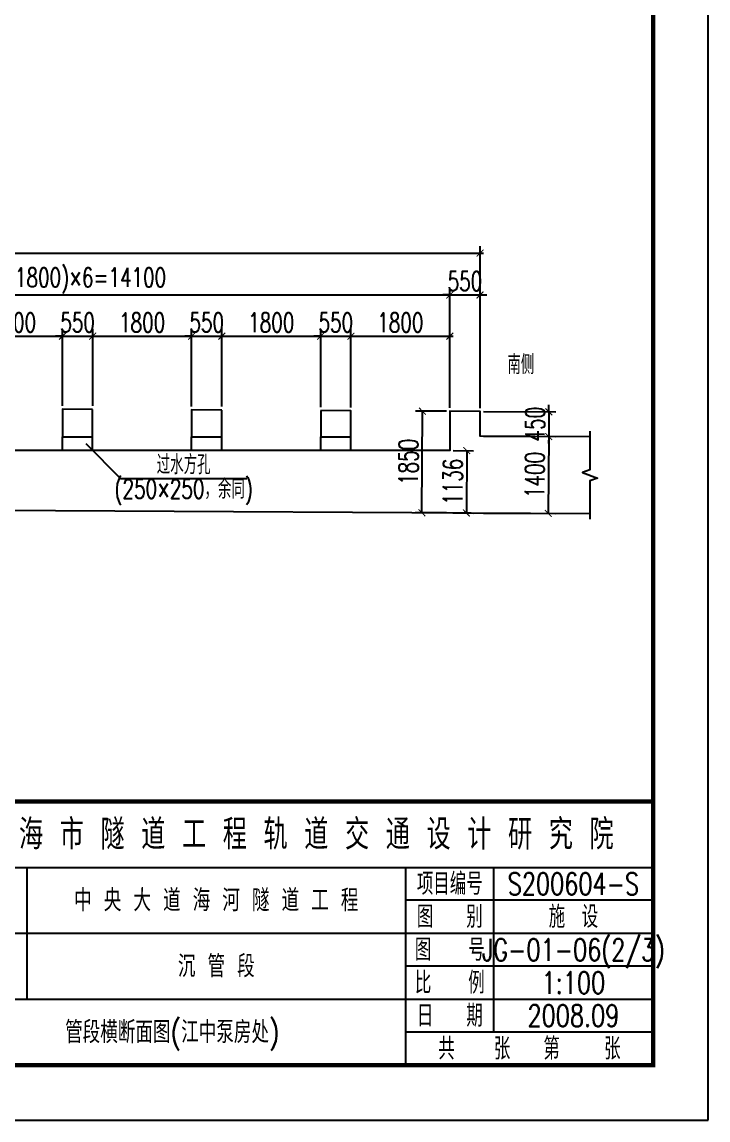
# Model space of a CAD drawing. Extents: x 266020 to 523514, y 704210 to 746210.
# Drawn here: x 429551 to 442038, y 704210 to 724201 of the extents above; entities that cross this region are included whole.
import ezdxf
from ezdxf.enums import TextEntityAlignment as Align

# ---------------------------------------------------------------- set-up
doc = ezdxf.new("R2010")
doc.units = 0
doc.header["$LTSCALE"] = 50
doc.header["$MEASUREMENT"] = 0
doc.layers.get('0').update_dxf_attribs({"linetype": 'CONTINUOUS'})
doc.layers.get('Defpoints').update_dxf_attribs({"linetype": 'CONTINUOUS'})
for name, color, linetype in [('01 标  注', 1, 'CONTINUOUS'), ('4', 4, 'CONTINUOUS'), ('zxz 01 标  注', 1, 'CONTINUOUS'), ('zxz 02 结  构', 5, 'CONTINUOUS'), ('图框', 7, 'CONTINUOUS')]:
    doc.layers.add(name, color=color, linetype=linetype)
doc.styles.get("Standard").update_dxf_attribs({"font": 'txt1.shx', "width": 0.7, "bigfont": 'hztxt.shx'})
doc.dimstyles.new('1：100', dxfattribs={"dimscale": 100, "dimtxt": 3.5, "dimasz": 1.25, "dimexe": 1.25, "dimexo": 0.625, "dimgap": 0.75, "dimtad": 1, "dimdsep": 46, "dimtxsty": 'Standard', "dimblk": 'ARCHTICK', "dimcen": 2.5, "dimclrt": 256, "dimadec": 0, "dimazin": 0, "dimtfac": 1, "dimtix": 1, "dimtmove": 0, "dimatfit": 3, "dimfxl": 0, "dimarcsym": 0})
doc.dimstyles.new('zxz 1：25', dxfattribs={"dimscale": 100, "dimtxt": 3.5, "dimasz": 1.25, "dimexe": 1.25, "dimexo": 0.625, "dimgap": 0.75, "dimtad": 1, "dimdec": 0, "dimlfac": 0.25, "dimdsep": 46, "dimtxsty": 'Standard', "dimblk": 'ARCHTICK', "dimcen": 2.5, "dimdle": 0.625, "dimclrt": 1, "dimadec": 4, "dimazin": 1, "dimtfac": 1, "dimtdec": 0, "dimtix": 1, "dimtmove": 0, "dimatfit": 3, "dimldrblk": 'ARCHTICK', "dimfxl": 0, "dimarcsym": 0})

# ---------------------------------------------------------------- blocks, each defined once
blk = doc.blocks.new('_ArchTick')
at = {"color": 0, "linetype": 'ByBlock', "const_width": 0.15}
blk.add_lwpolyline([(-0.5, -0.5), (0.5, 0.5)], dxfattribs=at)
blk = doc.blocks.new('*D352')
at = {"layer": 'Defpoints', "color": 0}
for p in [(430288, 718481), (428488, 717161), (430288, 717151)]:
    blk.add_point(p, dxfattribs=at)
at = {"layer": 'zxz 01 标  注', "color": 0, "lineweight": -2}
for p, q in [((428488, 717223), (428488, 718606)), ((430288, 717214), (430288, 718606)), ((428425, 718481), (430350, 718481))]:
    blk.add_line(p, q, dxfattribs=at)
at = {"layer": 'zxz 01 标  注', "color": 0, "lineweight": -2, "xscale": 125, "yscale": 125, "zscale": 125, "rotation": 180}
blk.add_blockref('_ArchTick', (428488, 718481), dxfattribs=at)
at = {"layer": 'zxz 01 标  注', "color": 0, "lineweight": -2, "xscale": 125, "yscale": 125, "zscale": 125}
blk.add_blockref('_ArchTick', (430288, 718481), dxfattribs=at)
at = {"layer": 'zxz 01 标  注', "color": 1, "insert": (429388, 718731), "char_height": 350, "attachment_point": 5}
blk.add_mtext('1800', dxfattribs=at)
blk = doc.blocks.new('*D353')
at = {"layer": 'Defpoints', "color": 0}
for p in [(430838, 718481), (430288, 717151), (430838, 717148)]:
    blk.add_point(p, dxfattribs=at)
at = {"layer": 'zxz 01 标  注', "color": 0, "lineweight": -2}
for p, q in [((430288, 717214), (430288, 718606)), ((430838, 717211), (430838, 718606)), ((430288, 718481), (430163, 718481)), ((430288, 718481), (430838, 718481)), ((430838, 718481), (430963, 718481))]:
    blk.add_line(p, q, dxfattribs=at)
at = {"layer": 'zxz 01 标  注', "color": 0, "lineweight": -2, "xscale": 125, "yscale": 125, "zscale": 125}
blk.add_blockref('_ArchTick', (430288, 718481), dxfattribs=at)
at = {"layer": 'zxz 01 标  注', "color": 0, "lineweight": -2, "xscale": 125, "yscale": 125, "zscale": 125, "rotation": 180}
blk.add_blockref('_ArchTick', (430838, 718481), dxfattribs=at)
at = {"layer": 'zxz 01 标  注', "color": 1, "insert": (430563, 718731), "char_height": 350, "attachment_point": 5}
blk.add_mtext('550', dxfattribs=at)
blk = doc.blocks.new('*D354')
at = {"layer": 'Defpoints', "color": 0}
for p in [(432638, 718481), (430838, 717148), (432638, 717138)]:
    blk.add_point(p, dxfattribs=at)
at = {"layer": 'zxz 01 标  注', "color": 0, "lineweight": -2}
for p, q in [((430838, 717211), (430838, 718606)), ((432638, 717201), (432638, 718606)), ((430775, 718481), (432700, 718481))]:
    blk.add_line(p, q, dxfattribs=at)
at = {"layer": 'zxz 01 标  注', "color": 0, "lineweight": -2, "xscale": 125, "yscale": 125, "zscale": 125, "rotation": 180}
blk.add_blockref('_ArchTick', (430838, 718481), dxfattribs=at)
at = {"layer": 'zxz 01 标  注', "color": 0, "lineweight": -2, "xscale": 125, "yscale": 125, "zscale": 125}
blk.add_blockref('_ArchTick', (432638, 718481), dxfattribs=at)
at = {"layer": 'zxz 01 标  注', "color": 1, "insert": (431738, 718731), "char_height": 350, "attachment_point": 5}
blk.add_mtext('1800', dxfattribs=at)
blk = doc.blocks.new('*D355')
at = {"layer": 'Defpoints', "color": 0}
for p in [(433188, 718481), (432638, 717138), (433188, 717135)]:
    blk.add_point(p, dxfattribs=at)
at = {"layer": 'zxz 01 标  注', "color": 0, "lineweight": -2}
for p, q in [((432638, 717201), (432638, 718606)), ((433188, 717198), (433188, 718606)), ((432638, 718481), (432513, 718481)), ((432638, 718481), (433188, 718481)), ((433188, 718481), (433313, 718481))]:
    blk.add_line(p, q, dxfattribs=at)
at = {"layer": 'zxz 01 标  注', "color": 0, "lineweight": -2, "xscale": 125, "yscale": 125, "zscale": 125}
blk.add_blockref('_ArchTick', (432638, 718481), dxfattribs=at)
at = {"layer": 'zxz 01 标  注', "color": 0, "lineweight": -2, "xscale": 125, "yscale": 125, "zscale": 125, "rotation": 180}
blk.add_blockref('_ArchTick', (433188, 718481), dxfattribs=at)
at = {"layer": 'zxz 01 标  注', "color": 1, "insert": (432913, 718731), "char_height": 350, "attachment_point": 5}
blk.add_mtext('550', dxfattribs=at)
blk = doc.blocks.new('*D356')
at = {"layer": 'Defpoints', "color": 0}
for p in [(434988, 718481), (433188, 717135), (434988, 717125)]:
    blk.add_point(p, dxfattribs=at)
at = {"layer": 'zxz 01 标  注', "color": 0, "lineweight": -2}
for p, q in [((433188, 717198), (433188, 718606)), ((434988, 717188), (434988, 718606)), ((433125, 718481), (435050, 718481))]:
    blk.add_line(p, q, dxfattribs=at)
at = {"layer": 'zxz 01 标  注', "color": 0, "lineweight": -2, "xscale": 125, "yscale": 125, "zscale": 125, "rotation": 180}
blk.add_blockref('_ArchTick', (433188, 718481), dxfattribs=at)
at = {"layer": 'zxz 01 标  注', "color": 0, "lineweight": -2, "xscale": 125, "yscale": 125, "zscale": 125}
blk.add_blockref('_ArchTick', (434988, 718481), dxfattribs=at)
at = {"layer": 'zxz 01 标  注', "color": 1, "insert": (434088, 718731), "char_height": 350, "attachment_point": 5}
blk.add_mtext('1800', dxfattribs=at)
blk = doc.blocks.new('*D357')
at = {"layer": 'Defpoints', "color": 0}
for p in [(435538, 718481), (434988, 717125), (435538, 717122)]:
    blk.add_point(p, dxfattribs=at)
at = {"layer": 'zxz 01 标  注', "color": 0, "lineweight": -2}
for p, q in [((434988, 717188), (434988, 718606)), ((435538, 717185), (435538, 718606)), ((434988, 718481), (434863, 718481)), ((434988, 718481), (435538, 718481)), ((435538, 718481), (435663, 718481))]:
    blk.add_line(p, q, dxfattribs=at)
at = {"layer": 'zxz 01 标  注', "color": 0, "lineweight": -2, "xscale": 125, "yscale": 125, "zscale": 125}
blk.add_blockref('_ArchTick', (434988, 718481), dxfattribs=at)
at = {"layer": 'zxz 01 标  注', "color": 0, "lineweight": -2, "xscale": 125, "yscale": 125, "zscale": 125, "rotation": 180}
blk.add_blockref('_ArchTick', (435538, 718481), dxfattribs=at)
at = {"layer": 'zxz 01 标  注', "color": 1, "insert": (435263, 718731), "char_height": 350, "attachment_point": 5}
blk.add_mtext('550', dxfattribs=at)
blk = doc.blocks.new('*D358')
at = {"layer": 'Defpoints', "color": 0}
for p in [(437338, 718481), (435538, 717122), (437338, 717112)]:
    blk.add_point(p, dxfattribs=at)
at = {"layer": 'zxz 01 标  注', "color": 0, "lineweight": -2}
for p, q in [((435538, 717185), (435538, 718606)), ((437338, 717175), (437338, 718606)), ((435475, 718481), (437400, 718481))]:
    blk.add_line(p, q, dxfattribs=at)
at = {"layer": 'zxz 01 标  注', "color": 0, "lineweight": -2, "xscale": 125, "yscale": 125, "zscale": 125, "rotation": 180}
blk.add_blockref('_ArchTick', (435538, 718481), dxfattribs=at)
at = {"layer": 'zxz 01 标  注', "color": 0, "lineweight": -2, "xscale": 125, "yscale": 125, "zscale": 125}
blk.add_blockref('_ArchTick', (437338, 718481), dxfattribs=at)
at = {"layer": 'zxz 01 标  注', "color": 1, "insert": (436438, 718731), "char_height": 350, "attachment_point": 5}
blk.add_mtext('1800', dxfattribs=at)
blk = doc.blocks.new('*D359')
at = {"layer": 'Defpoints', "color": 0}
for p in [(437888, 719231), (437338, 717112), (437888, 717109)]:
    blk.add_point(p, dxfattribs=at)
at = {"layer": 'zxz 01 标  注', "color": 0, "lineweight": -2}
for p, q in [((437338, 717175), (437338, 719356)), ((437888, 717172), (437888, 719356)), ((437338, 719231), (437213, 719231)), ((437338, 719231), (437888, 719231)), ((437888, 719231), (438013, 719231))]:
    blk.add_line(p, q, dxfattribs=at)
at = {"layer": 'zxz 01 标  注', "color": 0, "lineweight": -2, "xscale": 125, "yscale": 125, "zscale": 125}
blk.add_blockref('_ArchTick', (437338, 719231), dxfattribs=at)
at = {"layer": 'zxz 01 标  注', "color": 0, "lineweight": -2, "xscale": 125, "yscale": 125, "zscale": 125, "rotation": 180}
blk.add_blockref('_ArchTick', (437888, 719231), dxfattribs=at)
at = {"layer": 'zxz 01 标  注', "color": 1, "insert": (437613, 719481), "char_height": 350, "attachment_point": 5}
blk.add_mtext('550', dxfattribs=at)
blk = doc.blocks.new('*D362')
at = {"layer": 'Defpoints', "color": 0}
for p in [(436840, 717115), (437338, 717112), (437338, 715262)]:
    blk.add_point(p, dxfattribs=at)
at = {"layer": 'zxz 01 标  注', "color": 0, "lineweight": -2}
for p, q in [((437275, 717113), (436715, 717116)), ((436830, 715265), (436840, 717115)), ((437275, 715263), (436705, 715266))]:
    blk.add_line(p, q, dxfattribs=at)
at = {"layer": 'zxz 01 标  注', "color": 0, "lineweight": -2, "xscale": 125, "yscale": 125, "zscale": 125}
for p, rotation in [((436840, 717115), 89.68588746480138), ((436830, 715265), 269.6858874648014)]:
    blk.add_blockref('_ArchTick', p, dxfattribs=dict(at, rotation=rotation))
at = {"layer": 'zxz 01 标  注', "insert": (436585, 716192), "char_height": 350, "attachment_point": 5, "rotation": 89.6859}
blk.add_mtext('1850', dxfattribs=at)
blk = doc.blocks.new('*D363')
at = {"layer": 'Defpoints', "color": 0}
for p in [(437888, 717109), (437888, 716659), (439138, 716653)]:
    blk.add_point(p, dxfattribs=at)
at = {"layer": 'zxz 01 标  注', "color": 0, "lineweight": -2}
for p, q in [((437950, 717109), (439266, 717102)), ((439141, 717103), (439138, 716653)), ((439141, 717103), (439141, 717228)), ((437950, 716659), (439263, 716652)), ((439138, 716653), (439137, 716528))]:
    blk.add_line(p, q, dxfattribs=at)
at = {"layer": 'zxz 01 标  注', "color": 0, "lineweight": -2, "xscale": 125, "yscale": 125, "zscale": 125}
for p, rotation in [((439141, 717103), 269.6858874614662), ((439138, 716653), 89.68588746146627)]:
    blk.add_blockref('_ArchTick', p, dxfattribs=dict(at, rotation=rotation))
at = {"layer": 'zxz 01 标  注', "insert": (438889, 716879), "char_height": 350, "attachment_point": 5, "rotation": 89.6859}
blk.add_mtext('450', dxfattribs=at)
blk = doc.blocks.new('*D364')
at = {"layer": 'Defpoints', "color": 0}
for p in [(437888, 716659), (437888, 715259), (439130, 715253)]:
    blk.add_point(p, dxfattribs=at)
at = {"layer": 'zxz 01 标  注', "color": 0, "lineweight": -2}
for p, q in [((437950, 716659), (439263, 716652)), ((439138, 716653), (439130, 715253)), ((437950, 715259), (439255, 715252))]:
    blk.add_line(p, q, dxfattribs=at)
at = {"layer": 'zxz 01 标  注', "color": 0, "lineweight": -2, "xscale": 125, "yscale": 125, "zscale": 125}
for p, rotation in [((439138, 716653), 89.68588746146624), ((439130, 715253), 269.6858874614662)]:
    blk.add_blockref('_ArchTick', p, dxfattribs=dict(at, rotation=rotation))
at = {"layer": 'zxz 01 标  注', "insert": (438884, 715954), "char_height": 350, "attachment_point": 5, "rotation": 89.6859}
blk.add_mtext('1400', dxfattribs=at)
blk = doc.blocks.new('*D371')
at = {"layer": 'Defpoints', "color": 0}
for p in [(437888, 719993), (390338, 717220), (437888, 717109)]:
    blk.add_point(p, dxfattribs=at)
at = {"layer": 'zxz 01 标  注', "color": 0, "lineweight": -2}
for p, q in [((390338, 717283), (390338, 720118)), ((437888, 717172), (437888, 720118)), ((390275, 719993), (437950, 719993))]:
    blk.add_line(p, q, dxfattribs=at)
at = {"layer": 'zxz 01 标  注', "color": 0, "lineweight": -2, "xscale": 125, "yscale": 125, "zscale": 125, "rotation": 180}
blk.add_blockref('_ArchTick', (390338, 719993), dxfattribs=at)
at = {"layer": 'zxz 01 标  注', "color": 0, "lineweight": -2, "xscale": 125, "yscale": 125, "zscale": 125}
blk.add_blockref('_ArchTick', (437888, 719993), dxfattribs=at)
at = {"layer": 'zxz 01 标  注', "color": 1, "insert": (414113, 720243), "char_height": 350, "attachment_point": 5}
blk.add_mtext('47550', dxfattribs=at)
blk = doc.blocks.new('*D373')
at = {"layer": 'Defpoints', "color": 0}
for p in [(437338, 719231), (437338, 717112), (423238, 717040)]:
    blk.add_point(p, dxfattribs=at)
at = {"layer": 'zxz 01 标  注', "color": 0, "lineweight": -2}
for p, q in [((423238, 717102), (423238, 719356)), ((437338, 717175), (437338, 719356)), ((423175, 719231), (437400, 719231))]:
    blk.add_line(p, q, dxfattribs=at)
at = {"layer": 'zxz 01 标  注', "color": 0, "lineweight": -2, "xscale": 125, "yscale": 125, "zscale": 125, "rotation": 180}
blk.add_blockref('_ArchTick', (423238, 719231), dxfattribs=at)
at = {"layer": 'zxz 01 标  注', "color": 0, "lineweight": -2, "xscale": 125, "yscale": 125, "zscale": 125}
blk.add_blockref('_ArchTick', (437338, 719231), dxfattribs=at)
at = {"layer": 'zxz 01 标  注', "color": 1, "insert": (430288, 719493), "char_height": 350, "attachment_point": 5}
blk.add_mtext('(550＋1800)×6=14100', dxfattribs=at)
blk = doc.blocks.new('*D380')
at = {"layer": 'Defpoints', "color": 0}
for p in [(437338, 716399), (437332, 715262), (437640, 715261)]:
    blk.add_point(p, dxfattribs=at)
at = {"layer": 'zxz 01 标  注', "color": 0, "lineweight": -2}
for p, q in [((437400, 716398), (437771, 716396)), ((437646, 716397), (437640, 715261)), ((437394, 715262), (437765, 715260))]:
    blk.add_line(p, q, dxfattribs=at)
at = {"layer": 'zxz 01 标  注', "color": 0, "lineweight": -2, "xscale": 125, "yscale": 125, "zscale": 125}
for p, rotation in [((437646, 716397), 89.68588746480182), ((437640, 715261), 269.6858874648018)]:
    blk.add_blockref('_ArchTick', p, dxfattribs=dict(at, rotation=rotation))
at = {"layer": 'zxz 01 标  注', "insert": (437393, 715830), "char_height": 350, "attachment_point": 5, "rotation": 89.6859}
blk.add_mtext('1136', dxfattribs=at)

msp = doc.modelspace()

# ---------------------------------------------------------------- linework, layer by layer
at = {"layer": '01 标  注'}
msp.add_lwpolyline([(442037.835, 704209.674), (442037.835, 746209.674), (382337.835, 746209.674), (382337.835, 704209.674)], close=True, dxfattribs=at)
at = {"layer": '4', "color": 7, "const_width": 80}
msp.add_lwpolyline([(441037.835, 705209.674), (441037.835, 745209.674), (384837.835, 745209.674), (384837.835, 705209.674)], close=True, dxfattribs=at)
at = {"layer": 'zxz 01 标  注'}
for p, q in [((430287.835, 716398.566), (430287.835, 716648.566)), ((430837.835, 716398.566), (430837.835, 716648.566)), ((432637.835, 716398.566), (432637.835, 716648.566)), ((433187.835, 716398.566), (433187.835, 716648.566)), ((434987.835, 716398.566), (434987.835, 716648.566)), ((435537.835, 716398.566), (435537.835, 716648.566))]:
    msp.add_line(p, q, dxfattribs=at)
for points in [[(439887.835, 716748.452), (439887.835, 716048.452), (439750.461, 715998.452), (440025.209, 715898.452), (439887.835, 715848.452), (439887.835, 715148.452)], [(430712.146, 716524.255), (431345.619, 715890.782), (433642.11, 715890.782)]]:
    msp.add_lwpolyline(points, dxfattribs=at)
at = {"layer": 'zxz 02 结  构'}
msp.add_line((439887.835, 715248.452), (426131.943, 715323.867), dxfattribs=at)
at = {"layer": 'zxz 02 结  构', "ltscale": 4}
msp.add_lwpolyline([(439887.835, 716648.452), (437887.835, 716659.417), (437887.835, 717109.417), (437337.835, 717112.432), (437337.835, 716398.566), (423237.835, 716398.566), (423237.835, 716039.733), (414387.835, 716088.252), (414387.835, 716398.252), (390887.835, 716527.087), (390887.835, 717217.087), (390337.835, 717220.103), (390337.835, 716920.103), (388337.835, 716931.067)], dxfattribs=at)
for points in [[(430837.835, 717148.067), (430287.835, 717151.083), (430287.835, 716648.566), (430837.835, 716648.566)], [(433187.835, 717135.184), (432637.835, 717138.199), (432637.835, 716648.566), (433187.835, 716648.566)], [(434987.835, 717125.316), (434987.835, 716648.566), (435537.835, 716648.566), (435537.835, 717122.3)]]:
    msp.add_lwpolyline(points, close=True, dxfattribs=at)
at = {"layer": '图框', "color": 7}
for p, q in [((418137.835, 708809.674), (441037.835, 708809.674)), ((429637.835, 708809.674), (429637.835, 706409.674)), ((436537.835, 705209.674), (436537.835, 708809.674)), ((438137.835, 705809.674), (438137.835, 708809.674)), ((441037.835, 708209.674), (436537.835, 708209.674)), ((423037.835, 707609.674), (441037.835, 707609.674)), ((441037.835, 707009.674), (436537.835, 707009.674)), ((423037.835, 706409.674), (441037.835, 706409.674)), ((441037.835, 705809.674), (436537.835, 705809.674))]:
    msp.add_line(p, q, dxfattribs=at)
at = {"layer": '图框', "color": 7, "const_width": 80}
for points in [[(418137.835, 710009.674), (441037.835, 710009.674), (441037.835, 705209.674), (418137.835, 705209.674)], [(423037.835, 710009.674), (441037.835, 710009.674), (441037.835, 705209.674), (423037.835, 705209.674)]]:
    msp.add_lwpolyline(points, close=True, dxfattribs=at)

# ---------------------------------------------------------------- texts
at = {"layer": 'zxz 01 标  注', "color": 1, "char_height": 350, "attachment_point": 5}
for s, insert in [('南侧', (438630.5, 717964.282)), ('过水方孔', (432493.865, 716140.782)), ('(250×250，余同)', (432493.865, 715640.782))]:
    msp.add_mtext(s, dxfattribs=dict(at, insert=insert))
at = {"layer": '图框', "color": 7}
for s, height, width, p in [('上 海 市 隧 道 工 程 轨 道 交 通 设 计 研 究 院', 550, 0.8, (434537.835, 709409.674)), ('项目编号', 400, 0.75, (437337.835, 708509.674)), ('S200604-S', 400, 0.75, (439587.835, 708509.674)), ('中 央 大 道 海 河 隧 道 工 程', 400, 0.8, (433087.835, 708209.674)), ('图\u3000\u3000别', 400, 0.75, (437337.835, 707909.674)), ('施\u3000设', 400, 0.75, (439587.835, 707909.674)), ('图   号', 400, 0.75, (437337.835, 707309.674)), ('沉 管 段', 400, 0.8, (433087.835, 707009.674)), ('比   例', 400, 0.75, (437337.835, 706709.674)), ('1:100', 400, 0.75, (439587.835, 706709.674)), ('日\u3000\u3000期', 400, 0.75, (437337.835, 706109.674)), ('2008.09', 400, 0.75, (439587.835, 706109.674)), ('管段横断面图(江中泵房处)', 400, 0.8, (432287.835, 705809.674)), ('共\u3000  张\u3000\u3000第\u3000\u3000 张', 400, 0.75, (438787.835, 705509.674))]:
    msp.add_text(s, height=height, dxfattribs=dict(at, width=width)).set_placement(p, align=Align.MIDDLE_CENTER)
at = {"layer": '图框', "width": 0.75}
msp.add_text('JG-01-06(2/3)', height=400, dxfattribs=at).set_placement((439587.835, 707309.674), align=Align.MIDDLE_CENTER)

# ---------------------------------------------------------------- dimensions: what is measured, and where the dimension line sits
at = {"layer": 'zxz 01 标  注'}
for base, p1, p2, picture, middle in [((437887.835, 719992.531), (390337.835, 717220.103), (437887.835, 717109.417), '*D371', (414112.835, 720242.531)), ((437887.835, 719231.479), (437337.835, 717112.432), (437887.835, 717109.417), '*D359', (437612.835, 719481.479)), ((430287.835, 718481.479), (428487.835, 717160.951), (430287.835, 717151.083), '*D352', (429387.835, 718731.479)), ((430837.835, 718481.479), (430287.835, 717151.083), (430837.835, 717148.067), '*D353', (430562.835, 718731.479)), ((432637.835, 718481.479), (430837.835, 717148.067), (432637.835, 717138.199), '*D354', (431737.835, 718731.479)), ((433187.835, 718481.479), (432637.835, 717138.199), (433187.835, 717135.184), '*D355', (432912.835, 718731.479)), ((434987.835, 718481.479), (433187.835, 717135.184), (434987.835, 717125.316), '*D356', (434087.835, 718731.479)), ((435537.835, 718481.479), (434987.835, 717125.316), (435537.835, 717122.3), '*D357', (435262.835, 718731.479)), ((437337.835, 718481.479), (435537.835, 717122.3), (437337.835, 717112.432), '*D358', (436437.835, 718731.479))]:
    dim = msp.add_linear_dim(base=base, p1=p1, p2=p2, dimstyle='zxz 1：25', override={"dimlfac": 1}, dxfattribs=at)
    dim.commit()
    dim.dimension.update_dxf_attribs({"geometry": picture, "text_midpoint": middle})
dim = msp.add_linear_dim(base=(437337.835, 719231.479), p1=(423237.835, 717039.733), p2=(437337.835, 717112.432), text='(550＋1800)×6=<>', dimstyle='zxz 1：25', override={"dimlfac": 1}, dxfattribs=at)
dim.commit()
dim.dimension.update_dxf_attribs({"geometry": '*D373', "text_midpoint": (430287.835, 719492.531)})
for base, p1, p2, angle, picture, middle in [((436839.719, 717115.163), (437337.835, 715262.432), (437337.835, 717112.432), 269.6858875, '*D362', (436584.652, 716191.561)), ((439138.127, 716652.562), (437887.835, 717109.417), (437887.835, 716659.417), 89.6858875, '*D363', (438889.364, 716878.926)), ((439130.452, 715252.604), (437887.835, 716659.417), (437887.835, 715259.417), 89.6858875, '*D364', (438884.293, 715953.954))]:
    dim = msp.add_linear_dim(base=base, p1=p1, p2=p2, angle=angle, dimstyle='1：100', override={"dimdec": 0, "dimfxl": 1.25, "dimarcsym": 1}, dxfattribs=at)
    dim.commit()
    dim.dimension.update_dxf_attribs({"geometry": picture, "text_midpoint": middle})
dim = msp.add_linear_dim(base=(437639.945, 715260.776), p1=(437337.835, 716398.566), p2=(437331.607, 715262.466), angle=269.6858875, dimstyle='1：100', override={"dimdec": 0}, dxfattribs=at)
dim.commit()
dim.dimension.update_dxf_attribs({"geometry": '*D380', "text_midpoint": (437643.06, 715828.826), "dimtype": 161})

doc.saveas('drawing.dxf')
